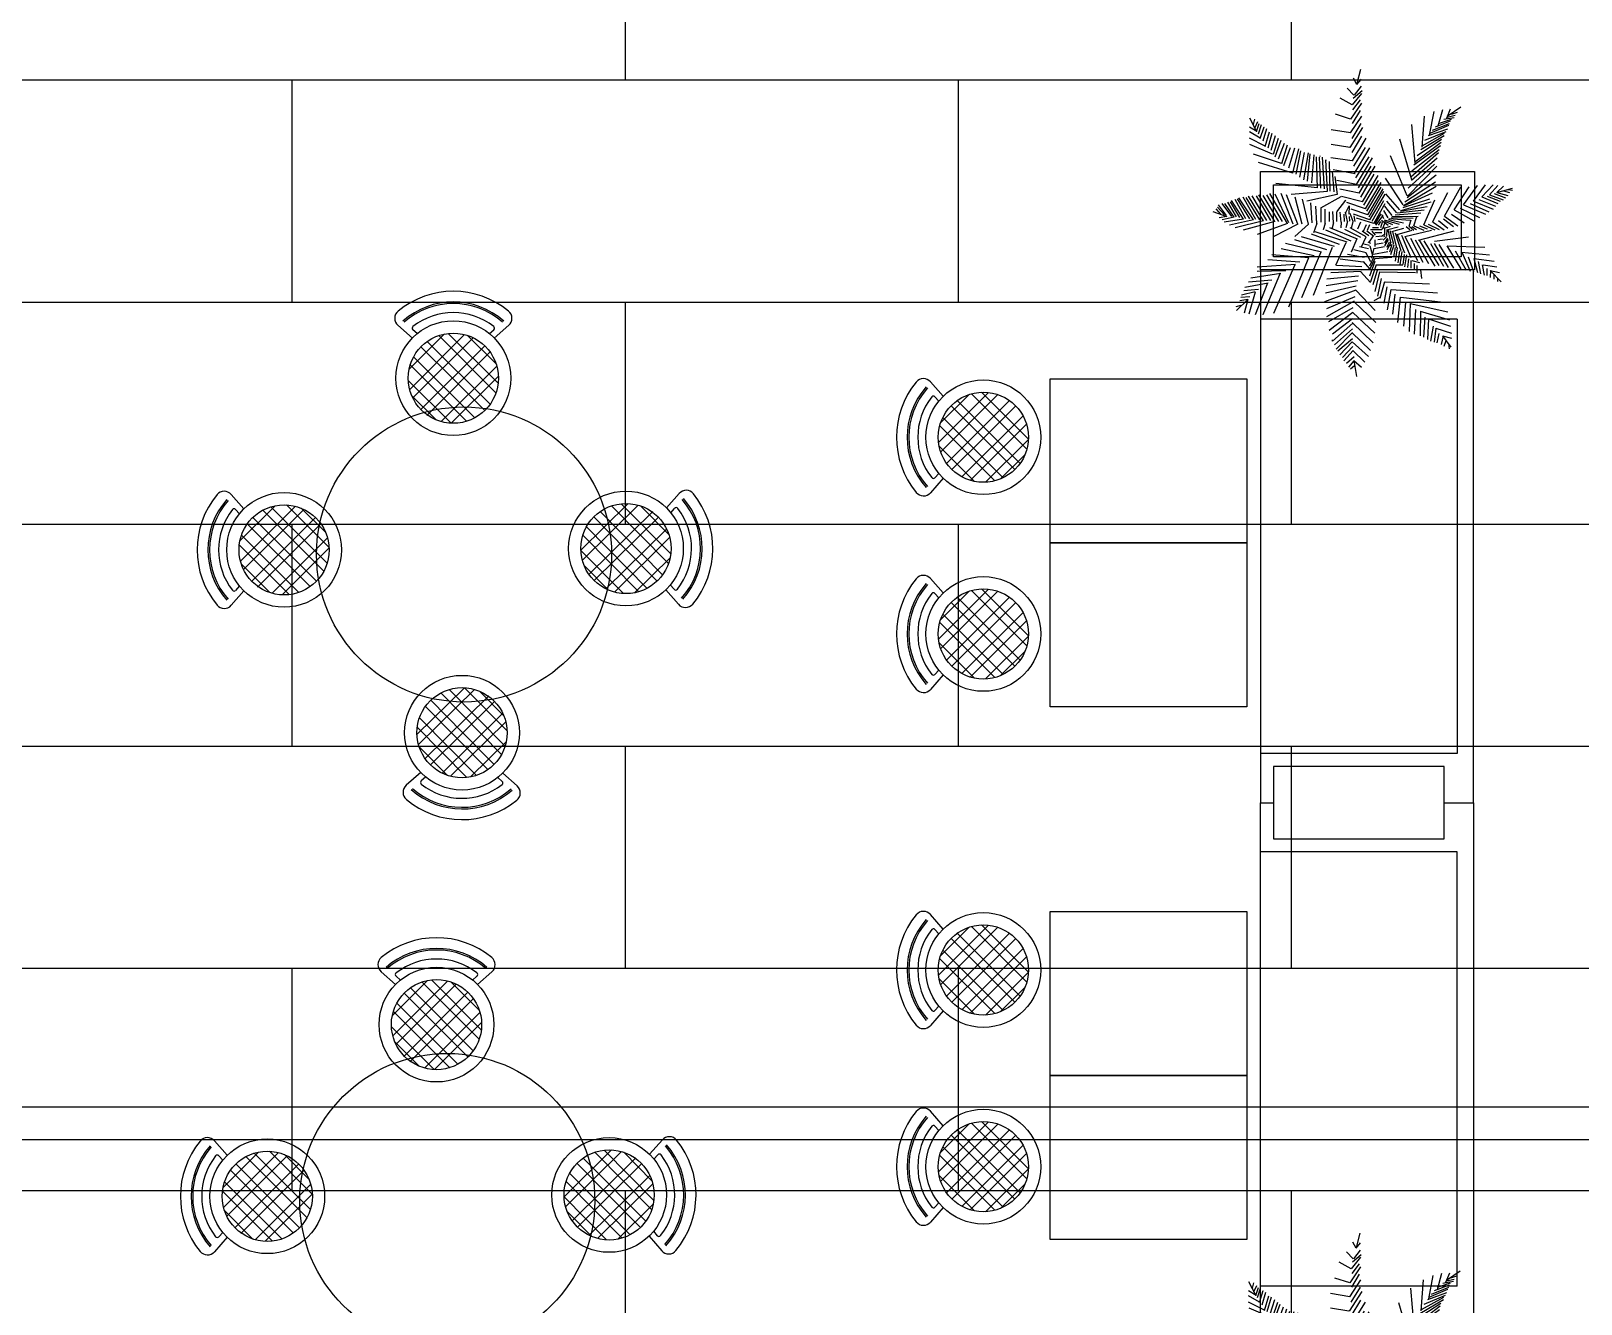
# Model space of a CAD drawing. Header units: millimetres. Extents: x 1650 to 6065, y 324 to 3836.
# Drawn here: x 3748.1 to 4220.9, y 666.5 to 1054.8 of the extents above; entities that cross this region are included whole.
import ezdxf

# ---------------------------------------------------------------- set-up
doc = ezdxf.new("R2010")
doc.units = ezdxf.units.MM
for name, color, linetype in [('A-370C-C', 30, 'Continuous'), ('N_Mlz-Silikon', 7, 'Continuous'), ('PY', 104, 'Continuous')]:
    doc.layers.add(name, color=color, linetype=linetype)

# ---------------------------------------------------------------- blocks, each defined once
blk = doc.blocks.new('A$C0AE060C1')
at = {"layer": 'PY', "color": 251, "true_color": 0x636466}
for p, q in [((4.394, 8.908), (4.291, 9.097)), ((4.507, 9.368), (4.394, 8.935)), ((4.394, 8.908), (4.53, 9.07)), ((4.303, 8.583), (4.098, 8.799)), ((4.257, 8.285), (4.542, 8.637)), ((4.283, 8.491), (4.553, 8.72)), ((4.325, 8.583), (4.53, 8.854)), ((4.246, 8.285), (3.882, 8.488)), ((4.212, 7.851), (4.542, 8.339)), ((4.261, 7.721), (4.5, 8.118)), ((4.274, 8.137), (4.5, 8.435)), ((6.612, 7.364), (6.748, 8.082)), ((6.873, 7.648), (7.01, 8.149)), ((7.135, 7.879), (7.249, 8.163)), ((7.564, 8.214), (7.15, 7.93)), ((7.283, 8.007), (7.464, 8.063)), ((1.118, 7.892), (1.334, 7.472)), ((1.346, 7.472), (1.118, 7.608)), ((1.239, 7.69), (1.278, 7.852)), ((1.278, 7.578), (1.367, 7.777)), ((1.334, 7.472), (1.414, 7.716)), ((1.389, 7.405), (1.482, 7.69)), ((1.448, 7.256), (1.562, 7.621)), ((1.531, 7.187), (1.646, 7.566)), ((1.562, 7.621), (1.562, 7.621)), ((4.2, 7.851), (3.745, 8)), ((4.189, 6.985), (4.576, 7.594)), ((4.2, 7.432), (4.542, 7.946)), ((4.247, 7.262), (4.526, 7.721)), ((6.168, 6.511), (6.066, 7.689)), ((6.384, 6.998), (6.452, 7.946)), ((6.624, 7.418), (7.197, 7.664)), ((6.698, 7.51), (7.22, 7.721)), ((6.786, 7.616), (7.247, 7.796)), ((6.879, 7.721), (7.277, 7.854)), ((7.043, 7.845), (7.362, 7.901)), ((7.15, 7.911), (7.388, 7.968)), ((7.197, 7.664), (7.197, 7.664)), ((7.388, 7.968), (7.388, 7.968)), ((1.448, 7.269), (1.118, 7.459)), ((1.596, 7.025), (1.118, 7.269)), ((1.596, 7.012), (1.732, 7.459)), ((1.686, 6.976), (1.81, 7.423)), ((1.775, 6.902), (1.912, 7.349)), ((1.846, 6.782), (2.005, 7.269)), ((1.899, 6.703), (2.08, 7.206)), ((2.005, 6.635), (2.182, 7.119)), ((4.2, 7.432), (3.609, 7.527)), ((4.247, 6.834), (4.54, 7.33)), ((4.257, 6.579), (4.678, 7.269)), ((6.066, 5.996), (5.702, 7.242)), ((6.162, 6.546), (6.959, 7.152)), ((6.228, 6.741), (6.977, 7.237)), ((6.339, 6.921), (7.057, 7.349)), ((6.385, 7.039), (7.07, 7.418)), ((6.467, 7.206), (7.119, 7.473)), ((6.582, 7.349), (7.167, 7.56)), ((1.823, 6.782), (1.129, 7.08)), ((2.096, 6.497), (1.243, 6.782)), ((2.108, 6.497), (2.278, 7.066)), ((2.169, 6.436), (2.373, 6.989)), ((2.32, 6.368), (2.501, 6.976)), ((2.437, 6.199), (2.619, 6.944)), ((2.537, 6.17), (2.679, 6.883)), ((2.652, 6.083), (2.794, 6.834)), ((2.779, 5.996), (2.915, 6.822)), ((2.882, 5.959), (2.971, 6.796)), ((3.024, 5.903), (3.086, 6.759)), ((3.188, 5.753), (3.165, 6.701)), ((3.29, 5.741), (3.25, 6.691)), ((3.268, 6.728), (3.268, 6.714)), ((3.405, 5.723), (3.343, 6.691)), ((4.246, 6.579), (3.598, 6.673)), ((4.178, 6.985), (3.609, 7.08)), ((4.296, 6.418), (4.655, 6.989)), ((4.314, 6.186), (4.792, 6.971)), ((4.362, 6.064), (4.77, 6.703)), ((4.382, 5.861), (4.871, 6.673)), ((5.929, 5.509), (5.417, 6.728)), ((6.035, 6.091), (6.879, 6.83)), ((6.06, 5.99), (6.839, 6.666)), ((6.073, 6.275), (6.901, 6.921)), ((6.135, 6.455), (6.941, 7.045)), ((2.437, 6.199), (1.391, 6.524)), ((3.495, 5.658), (3.45, 6.606)), ((3.45, 6.606), (3.45, 6.592)), ((3.583, 5.654), (3.556, 6.561)), ((3.698, 5.636), (3.649, 6.263)), ((4.337, 6.186), (3.666, 6.308)), ((4.438, 5.76), (4.832, 6.418)), ((4.462, 5.59), (4.951, 6.416)), ((4.513, 5.475), (4.921, 6.17)), ((5.931, 5.456), (6.813, 6.151)), ((5.939, 5.503), (6.831, 6.413)), ((5.958, 5.741), (6.76, 6.474)), ((3.188, 5.753), (1.926, 5.888)), ((3.802, 5.55), (3.734, 6.105)), ((4.382, 5.861), (3.78, 5.983)), ((4.462, 5.59), (3.87, 5.712)), ((4.564, 5.333), (5.042, 6.132)), ((4.602, 5.226), (5.049, 5.977)), ((4.655, 5.116), (5.133, 5.915)), ((4.695, 5.046), (5.138, 5.779)), ((4.724, 4.927), (5.19, 5.726)), ((5.804, 5.238), (5.269, 6.051)), ((5.812, 5.219), (6.815, 5.806)), ((5.856, 5.332), (6.786, 5.94)), ((7.07, 4.896), (7.564, 5.787)), ((7.357, 5.086), (7.818, 5.787)), ((7.468, 5.731), (7.468, 5.731)), ((7.643, 5.238), (8.073, 5.825)), ((7.946, 5.351), (8.312, 5.844)), ((8.073, 5.825), (8.073, 5.825)), ((8.201, 5.484), (8.551, 5.844)), ((8.439, 5.541), (8.694, 5.825)), ((8.662, 5.617), (8.869, 5.806)), ((8.662, 5.617), (9.14, 5.749)), ((9.006, 5.704), (9.135, 5.686)), ((0.414, 4.915), (0.175, 5.238)), ((0.574, 4.885), (0.281, 5.276)), ((0.653, 4.858), (0.366, 5.276)), ((0.725, 4.866), (0.459, 5.313)), ((0.818, 4.848), (0.534, 5.332)), ((0.939, 4.802), (0.573, 5.37)), ((1.008, 4.81), (0.676, 5.4)), ((1.123, 4.81), (0.751, 5.419)), ((1.242, 4.783), (0.796, 5.446)), ((0.796, 5.446), (0.796, 5.446)), ((1.314, 4.792), (0.928, 5.475)), ((1.438, 4.779), (1.021, 5.456)), ((1.545, 4.745), (1.083, 5.503)), ((1.083, 5.503), (1.083, 5.484)), ((1.646, 4.761), (1.199, 5.512)), ((1.77, 4.761), (1.327, 5.512)), ((1.895, 4.726), (1.401, 5.541)), ((2.014, 4.724), (1.531, 5.524)), ((2.129, 4.724), (1.646, 5.543)), ((2.277, 4.669), (1.736, 5.579)), ((2.32, 4.686), (1.899, 5.561)), ((2.448, 4.649), (2.08, 5.58)), ((2.596, 4.65), (2.245, 5.541)), ((3.495, 5.644), (2.392, 5.55)), ((2.727, 4.649), (2.51, 5.475)), ((2.914, 4.65), (2.739, 5.408)), ((3.791, 5.55), (2.87, 5.346)), ((3.033, 4.686), (2.984, 5.295)), ((3.29, 5.143), (3.916, 5.495)), ((3.78, 5.021), (4.052, 5.374)), ((4.564, 5.333), (3.927, 5.495)), ((4.041, 4.981), (4.155, 5.211)), ((4.052, 5.374), (4.052, 5.374)), ((4.655, 5.116), (4.087, 5.306)), ((4.155, 5.211), (4.143, 4.954)), ((4.77, 4.866), (5.213, 5.654)), ((4.792, 4.778), (5.258, 5.563)), ((4.859, 4.742), (5.213, 5.369)), ((4.906, 4.669), (5.258, 5.279)), ((5.702, 5.089), (5.281, 5.577)), ((5.611, 4.994), (5.304, 5.346)), ((5.732, 5.067), (6.656, 5.332)), ((5.807, 5.152), (6.622, 5.419)), ((5.829, 5.208), (6.698, 5.599)), ((6.433, 4.631), (6.767, 5.389)), ((6.656, 5.332), (6.656, 5.332)), ((6.704, 4.707), (7.166, 5.617)), ((7.643, 5.238), (8.312, 4.953)), ((7.845, 5.276), (8.421, 5.021)), ((7.946, 5.351), (8.551, 5.105)), ((8.116, 5.4), (8.625, 5.201)), ((8.201, 5.484), (8.694, 5.276)), ((8.368, 5.506), (8.762, 5.344)), ((8.439, 5.541), (8.853, 5.389)), ((8.585, 5.58), (8.931, 5.45)), ((8.662, 5.617), (8.997, 5.522)), ((8.864, 5.667), (9.046, 5.611)), ((0, 5.029), (0.43, 4.877)), ((0.242, 4.953), (0.1, 5.115)), ((0.357, 4.935), (0.14, 5.17)), ((0.43, 4.877), (0.191, 4.84)), ((0.653, 4.858), (0.287, 4.783)), ((0.939, 4.802), (0.35, 4.707)), ((1.242, 4.783), (0.51, 4.612)), ((1.545, 4.745), (0.685, 4.536)), ((3.169, 4.669), (3.137, 5.2)), ((3.299, 4.705), (3.299, 5.133)), ((3.424, 4.669), (3.424, 5.105)), ((3.556, 4.724), (3.556, 5.028)), ((3.678, 4.688), (3.662, 5.029)), ((3.786, 4.724), (3.786, 5.009)), ((3.917, 4.707), (3.885, 5.01)), ((4.017, 4.724), (4.004, 4.953)), ((4.108, 4.726), (4.045, 5.01)), ((4.181, 4.742), (4.167, 4.885)), ((4.283, 4.726), (4.188, 4.972)), ((4.724, 4.927), (4.223, 5.103)), ((4.792, 4.778), (4.291, 4.954)), ((4.345, 4.724), (4.309, 4.904)), ((4.906, 4.669), (4.382, 4.832)), ((4.947, 4.655), (5.138, 4.959)), ((4.968, 4.612), (5.191, 4.913)), ((5.143, 4.764), (5.35, 4.612)), ((5.213, 4.805), (5.167, 4.927)), ((5.191, 4.913), (5.191, 4.913)), ((5.349, 4.845), (5.213, 5.062)), ((5.223, 4.783), (5.685, 4.65)), ((5.231, 4.742), (5.475, 4.637)), ((5.474, 4.913), (5.247, 5.197)), ((5.359, 4.792), (5.82, 4.686)), ((5.366, 4.821), (6.019, 4.764)), ((5.448, 4.848), (6.113, 4.829)), ((5.462, 4.877), (6.258, 4.896)), ((5.563, 4.935), (6.339, 4.99)), ((5.621, 4.991), (6.449, 5.086)), ((5.727, 5.046), (6.534, 5.189)), ((5.987, 4.591), (6.051, 4.784)), ((6.131, 4.593), (6.226, 4.877)), ((6.879, 4.755), (7.172, 4.525)), ((7.03, 4.81), (7.336, 4.575)), ((7.07, 4.896), (7.468, 4.593)), ((7.274, 4.953), (7.668, 4.686)), ((7.357, 5.086), (7.962, 4.745)), ((7.54, 5.133), (8.138, 4.848)), ((1.895, 4.726), (0.924, 4.46)), ((2.277, 4.669), (1.353, 4.328)), ((2.596, 4.65), (1.863, 4.271)), ((2.914, 4.65), (2.5, 4.271)), ((3.71, 3.962), (2.707, 4.265)), ((3.866, 4.022), (3.011, 4.345)), ((3.169, 4.669), (3.073, 4.385)), ((4.092, 4.095), (3.121, 4.417)), ((3.424, 4.669), (3.36, 4.479)), ((3.36, 4.479), (3.36, 4.479)), ((4.221, 4.128), (3.445, 4.469)), ((4.411, 4.19), (3.567, 4.531)), ((3.678, 4.688), (3.631, 4.498)), ((3.631, 4.498), (3.631, 4.498)), ((3.917, 4.707), (3.901, 4.536)), ((4.513, 4.239), (4.03, 4.488)), ((4.108, 4.726), (4.06, 4.536)), ((4.681, 4.265), (4.188, 4.531)), ((4.267, 4.726), (4.22, 4.517)), ((4.506, 4.707), (4.411, 4.498)), ((4.757, 4.289), (4.553, 4.432)), ((4.681, 4.631), (4.586, 4.422)), ((4.904, 4.284), (4.697, 4.436)), ((4.713, 4.462), (4.793, 4.634)), ((4.888, 4.29), (4.745, 4.075)), ((4.809, 4.483), (5.127, 4.483)), ((4.961, 4.308), (4.859, 4.432)), ((4.873, 4.548), (5.048, 4.548)), ((4.936, 4.397), (5.159, 4.397)), ((4.968, 4.268), (5.175, 4.29)), ((5.049, 4.618), (5.125, 4.724)), ((5.127, 4.548), (5.175, 4.719)), ((5.223, 4.548), (5.127, 4.462)), ((5.239, 4.333), (5.143, 4.268)), ((5.191, 4.548), (5.255, 4.698)), ((5.302, 4.268), (5.191, 4.161)), ((5.244, 4.277), (5.209, 4.258)), ((5.223, 4.526), (5.414, 4.591)), ((5.239, 4.526), (5.239, 4.311)), ((5.311, 4.488), (5.297, 4.289)), ((5.334, 4.483), (5.653, 4.569)), ((5.334, 4.483), (5.414, 4.096)), ((5.399, 4.45), (5.515, 4.041)), ((5.462, 4.419), (5.828, 4.526)), ((5.478, 4.419), (5.605, 3.925)), ((5.563, 4.382), (5.732, 3.848)), ((5.621, 4.333), (6.083, 4.462)), ((5.621, 4.333), (5.844, 3.774)), ((5.754, 4.308), (6.037, 3.631)), ((5.86, 4.268), (6.672, 4.462)), ((5.86, 4.268), (6.242, 3.538)), ((5.896, 4.575), (6.011, 4.488)), ((5.987, 4.591), (6.131, 4.462)), ((6.073, 4.575), (6.215, 4.488)), ((6.131, 4.593), (6.433, 4.46)), ((6.274, 4.161), (7.357, 4.44)), ((6.303, 4.593), (6.534, 4.506)), ((6.433, 4.631), (6.767, 4.479)), ((6.569, 4.649), (6.901, 4.488)), ((6.72, 4.707), (7.054, 4.479)), ((6.765, 4.128), (7.794, 4.263)), ((3.086, 3.681), (2.08, 3.898)), ((3.312, 3.791), (2.213, 4.057)), ((3.481, 3.861), (2.501, 4.165)), ((3.296, 3.796), (2.707, 2.399)), ((3.072, 2.477), (3.652, 3.942)), ((4.06, 4.075), (3.742, 3.387)), ((4.395, 4.204), (4.22, 3.796)), ((4.22, 3.796), (4.22, 3.796)), ((4.22, 3.796), (4.22, 3.796)), ((4.681, 3.773), (4.299, 3.867)), ((4.752, 3.898), (4.473, 3.954)), ((4.666, 4.247), (4.522, 3.946)), ((4.777, 4), (4.602, 4.038)), ((4.819, 4.059), (4.739, 4.097)), ((4.793, 3.981), (4.857, 3.735)), ((4.907, 3.917), (4.841, 3.613)), ((4.904, 3.731), (5.334, 3.817)), ((4.92, 3.903), (5.239, 3.968)), ((4.936, 4.171), (4.936, 3.962)), ((4.952, 4.032), (5.191, 4.075)), ((5.032, 4.182), (5.175, 4.204)), ((5.324, 4.221), (5.231, 4.078)), ((5.35, 4.182), (5.239, 3.989)), ((5.373, 4.097), (5.311, 3.954)), ((5.311, 3.954), (5.461, 4.022)), ((5.43, 4.096), (5.318, 3.86)), ((5.461, 4.022), (5.386, 3.793)), ((5.525, 4.01), (5.414, 3.71)), ((5.563, 3.935), (5.515, 3.65)), ((5.621, 3.925), (5.557, 3.516)), ((5.692, 3.83), (5.639, 3.47)), ((5.764, 3.817), (5.701, 3.409)), ((6.024, 4.221), (6.405, 3.489)), ((6.175, 4.165), (6.582, 3.451)), ((6.29, 4.161), (6.767, 3.366)), ((6.432, 4.134), (6.888, 3.383)), ((6.636, 4.059), (7.03, 3.364)), ((6.752, 4.053), (7.181, 3.323)), ((6.888, 4.022), (7.336, 3.309)), ((7.134, 3.989), (7.564, 3.28)), ((7.15, 3.989), (8.296, 3.946)), ((7.389, 3.83), (7.73, 3.24)), ((7.58, 3.796), (8.439, 3.71)), ((7.595, 3.796), (7.85, 3.216)), ((2.516, 3.412), (1.353, 3.336)), ((2.652, 3.489), (1.673, 3.557)), ((2.93, 3.621), (1.799, 3.716)), ((2.5, 3.409), (1.847, 1.926)), ((2.914, 3.624), (2.309, 2.12)), ((4.549, 3.346), (3.773, 3.383)), ((4.586, 3.488), (3.885, 3.583)), ((4.615, 3.631), (4.105, 3.718)), ((4.586, 3.507), (4.777, 3.28)), ((4.666, 3.773), (4.809, 3.507)), ((4.936, 3.602), (4.777, 3.259)), ((4.907, 3.65), (4.779, 3.364)), ((4.943, 3.507), (4.779, 3.06)), ((4.984, 3.409), (4.809, 2.893)), ((4.936, 3.602), (5.462, 3.645)), ((4.984, 3.409), (5.796, 3.409)), ((5.834, 3.718), (5.794, 3.42)), ((5.908, 3.71), (5.844, 3.344)), ((5.971, 3.594), (5.935, 3.327)), ((6.035, 3.538), (6.035, 3.301)), ((6.067, 3.538), (6.306, 3.473)), ((6.139, 3.451), (6.139, 3.259)), ((6.226, 3.387), (6.226, 3.151)), ((7.783, 3.65), (7.947, 3.203)), ((7.962, 3.602), (8.583, 3.516)), ((7.962, 3.602), (8.073, 3.173)), ((8.089, 3.507), (8.164, 3.135)), ((8.216, 3.409), (8.28, 3.087)), ((8.248, 3.409), (8.662, 3.344)), ((1.688, 2.844), (0.971, 2.711)), ((1.801, 2.936), (1.088, 2.88)), ((2.07, 3.147), (1.162, 2.995)), ((1.672, 2.85), (1.29, 1.883)), ((2.222, 3.222), (1.354, 3.203)), ((2.054, 3.151), (1.529, 1.883)), ((4.427, 2.919), (3.455, 2.768)), ((4.447, 3.06), (3.481, 2.967)), ((4.522, 3.204), (3.599, 3.166)), ((4.506, 3.204), (4.809, 2.863)), ((5.023, 3.271), (4.881, 2.793)), ((5.08, 3.194), (4.936, 2.592)), ((5.138, 2.986), (5.023, 2.452)), ((5.08, 3.194), (6.178, 3.173)), ((5.239, 2.893), (5.095, 2.378)), ((5.255, 2.893), (6.608, 2.829)), ((6.33, 3.259), (6.365, 2.992)), ((8.355, 3.29), (8.355, 3.079)), ((8.455, 3.237), (8.742, 3.173)), ((8.471, 3.237), (8.455, 3.022)), ((8.455, 3.237), (8.79, 2.893)), ((8.572, 3.098), (8.572, 2.973)), ((8.687, 3.004), (8.687, 2.899)), ((1.123, 2.433), (0.857, 2.415)), ((1.29, 2.578), (0.876, 2.483)), ((1.394, 2.651), (0.946, 2.613)), ((1.29, 2.571), (1.099, 1.905)), ((4.363, 2.635), (3.408, 2.275)), ((4.371, 2.756), (3.441, 2.539)), ((4.331, 2.433), (3.467, 2.061)), ((4.363, 2.635), (4.952, 2.009)), ((5.085, 2.396), (4.907, 2.309)), ((5.302, 2.738), (5.213, 2.241)), ((5.43, 2.657), (5.318, 2.034)), ((5.446, 2.657), (6.847, 2.55)), ((5.554, 2.508), (5.479, 1.9)), ((5.717, 2.421), (5.637, 1.647)), ((5.732, 2.421), (7.022, 2.27)), ((6.847, 2.55), (6.847, 2.55)), ((0.857, 2.167), (0.702, 2.129)), ((1.067, 2.351), (0.717, 2.009)), ((0.933, 2.253), (0.804, 2.253)), ((1.067, 2.351), (0.828, 2.313)), ((1.067, 2.351), (0.955, 1.934)), ((4.315, 2.294), (3.471, 1.82)), ((4.269, 2.098), (3.529, 1.664)), ((4.267, 1.953), (3.551, 1.403)), ((4.267, 1.953), (4.936, 1.327)), ((4.315, 2.275), (4.968, 1.649)), ((5.873, 2.253), (5.811, 1.54)), ((6.019, 2.227), (5.987, 1.368)), ((6.019, 2.227), (7.166, 1.969)), ((6.179, 2.042), (6.144, 1.291)), ((6.322, 1.991), (7.213, 1.733)), ((6.338, 1.991), (6.322, 1.239)), ((1.529, 1.883), (1.529, 1.883)), ((4.256, 1.757), (3.645, 1.291)), ((4.267, 1.63), (3.646, 1.081)), ((4.256, 1.453), (3.707, 0.969)), ((4.252, 1.649), (4.888, 1.024)), ((6.463, 1.807), (6.423, 1.205)), ((6.576, 1.755), (6.545, 1.131)), ((6.576, 1.755), (7.245, 1.54)), ((6.715, 1.54), (6.64, 1.08)), ((6.799, 1.475), (6.752, 1.046)), ((6.799, 1.475), (7.277, 1.325)), ((3.646, 1.081), (3.646, 1.118)), ((4.236, 1.327), (3.758, 0.834)), ((4.256, 1.149), (3.809, 0.776)), ((4.252, 1.062), (3.869, 0.664)), ((4.236, 1.346), (4.809, 0.796)), ((4.252, 1.062), (4.745, 0.607)), ((4.952, 1.196), (4.952, 1.196)), ((6.897, 1.31), (6.831, 1.025)), ((7.022, 1.239), (6.959, 0.981)), ((7.006, 1.239), (7.277, 1.174)), ((7.006, 1.239), (7.261, 0.895)), ((7.11, 1.093), (7.048, 0.919)), ((7.189, 1.006), (7.203, 0.845)), ((4.269, 0.919), (3.95, 0.578)), ((4.283, 0.796), (3.997, 0.474)), ((3.997, 0.474), (3.997, 0.474)), ((4.309, 0.596), (4.079, 0.398)), ((4.299, 0.474), (4.14, 0.284)), ((4.267, 0.796), (4.634, 0.436)), ((4.299, 0.493), (4.538, 0.284)), ((4.299, 0.493), (4.379, 0)), ((4.318, 0.33), (4.194, 0.224))]:
    blk.add_line(p, q, dxfattribs=at)

msp = doc.modelspace()

# ---------------------------------------------------------------- hatches: boundary and pattern name
at = {"layer": 'N_Mlz-Silikon', "true_color": 0x636466, "transparency": 33554636}
h = msp.add_hatch(dxfattribs=at)
h.set_pattern_fill('AR-BRSTD', color=251)
h.set_pattern_definition([(0, (-310319.42, 26713.956), (0, 67.7418), []), (90, (-310319.42, 26713.96), (-101.6, 67.7418), [67.7418, -67.7418])])
h.paths.add_polyline_path([(2937.315, 1082.843), (2937.315, 1126.843), (3117.315, 1126.843), (3117.315, 1082.843), (3477.315, 1082.843), (3477.315, 1126.843), (3657.315, 1126.843), (3657.315, 1082.843), (4017.315, 1082.843), (4017.315, 1126.843), (4197.315, 1126.843), (4197.315, 1082.843), (4439.712, 1082.843), (4439.712, 1609.843), (4147.315, 1609.843), (4067.315, 1609.843), (3743.939, 1609.843, -0.3259276), (3634.312, 1513.224), (3634.312, 1512.919), (3630.312, 1512.919), (3630.312, 1609.843), (3067.315, 1609.843), (2987.315, 1609.843), (2484.846, 1609.843), (2484.846, 1082.843)])
h.paths.add_polyline_path([(2937.315, 1082.843), (2484.846, 1082.843), (2484.846, 678.475), (3579.274, 561.438), (4439.712, 494.539), (4439.712, 1082.843), (4197.315, 1082.843), (4197.315, 1082.843), (4017.315, 1082.843), (3657.315, 1082.843), (3657.315, 1082.843), (3477.315, 1082.843), (3117.315, 1082.843), (3117.315, 1082.843)])
h.paths.add_polyline_path([(3110.785, 1451.353), (3110.785, 1391.353), (3170.785, 1391.353), (3170.785, 1451.353)], flags=16)
h.paths.add_polyline_path([(3257.837, 856.198, 0.3320075), (3290.03, 899.338, 1), (3200.03, 899.338, 0.3257087), (3231.247, 856.501, -0.4603838)], flags=16)
h.paths.add_polyline_path([(3110.785, 1531.436), (3170.785, 1531.436), (3170.785, 1591.436), (3110.785, 1591.436)], flags=16)

# ---------------------------------------------------------------- linework, layer by layer
at = {"elevation": 0}
for points in [[(1812.193, 716.641), (5927.193, 716.641), (5927.193, 3656.641), (1812.193, 3656.641)], [(1822.193, 726.641), (5917.193, 726.641), (5917.193, 3646.641), (1822.193, 3646.641)]]:
    msp.add_lwpolyline(points, close=True, dxfattribs=at)
at = {"layer": 'A-370C-C', "ltscale": 50}
for p, q in [((3864.462, 961.154, 0), (3860.044, 965.04, 0)), ((3889.462, 961.154, 0), (3893.879, 965.04, 0)), ((3863.481, 951.616, 0), (3874.252, 962.387, 0)), ((3863.651, 945.457, 0), (3880.411, 962.217, 0)), ((3864.605, 942.875, 0), (3882.993, 961.263, 0)), ((3865.95, 962.508, 0), (3864.613, 963.685, 0)), ((3888.175, 940.949, 0), (3869.004, 960.12, 0)), ((3889.972, 944.456, 0), (3872.511, 961.916, 0)), ((3890.623, 947.34, 0), (3875.396, 962.567, 0)), ((3890.004, 953.263, 0), (3881.318, 961.948, 0)), ((3887.973, 962.508, 0), (3889.311, 963.685, 0)), ((3883.484, 936.801, 0), (3864.857, 955.428, 0)), ((3886.544, 958.768, 0), (3867.1, 939.324, 0)), ((3876.682, 948.906, 0), (3867.1, 958.488, 0)), ((3888.312, 957, 0), (3868.868, 937.556, 0)), ((3880.99, 935.759, 0), (3863.815, 952.935, 0)), ((3873.292, 935.655, 0), (3890.213, 952.576, 0)), ((3876.273, 935.173, 0), (3863.229, 948.217, 0)), ((3876.343, 935.17, 0), (3890.698, 949.525, 0)), ((3886.544, 939.045, 0), (3876.682, 948.906, 0)), ((4026.38, 943.386, 0), (4022.493, 947.804, 0)), ((3864.252, 943.658, 0), (3871.714, 936.197, 0)), ((4025.026, 941.897, 0), (4023.849, 943.235, 0)), ((4040.193, 944.547, 0), (4024.967, 929.32, 0)), ((4034.271, 943.928, 0), (4025.586, 935.243, 0)), ((4043.078, 943.896, 0), (4025.617, 926.435, 0)), ((4046.585, 942.1, 0), (4027.414, 922.928, 0)), ((4030.534, 942.236, 0), (4049.977, 922.792, 0)), ((4051.879, 927.217, 0), (4034.958, 944.138, 0)), ((4052.364, 930.267, 0), (4038.009, 944.622, 0)), ((4044.658, 918.529, 0), (4026.27, 936.917, 0)), ((4028.766, 940.468, 0), (4048.21, 921.024, 0)), ((4050.732, 937.408, 0), (4032.105, 918.781, 0)), ((4048.489, 940.468, 0), (4038.627, 930.606, 0)), ((4042.076, 917.575, 0), (4025.317, 934.335, 0)), ((4051.774, 934.914, 0), (4034.599, 917.739, 0)), ((4035.918, 917.405, 0), (4025.147, 928.176, 0)), ((4038.627, 930.606, 0), (4029.045, 921.024, 0)), ((4052.36, 930.197, 0), (4039.316, 917.153, 0)), ((4043.876, 918.177, 0), (4051.337, 925.638, 0)), ((4026.38, 918.386, 0), (4022.493, 913.968, 0)), ((4025.026, 919.874, 0), (4023.849, 918.537, 0)), ((3813.098, 909.035, 0), (3809.211, 913.452, 0)), ((3941.938, 909.369, 0), (3945.852, 913.762, 0)), ((3811.743, 907.546, 0), (3810.567, 908.884, 0)), ((3822.635, 910.015, 0), (3811.865, 899.245, 0)), ((3828.794, 909.845, 0), (3812.035, 893.086, 0)), ((3831.376, 908.892, 0), (3812.988, 890.504, 0)), ((3837.45, 890.013, 0), (3818.823, 908.64, 0)), ((3838.492, 892.506, 0), (3821.317, 909.682, 0)), ((3839.078, 897.224, 0), (3826.034, 910.268, 0)), ((3830.593, 909.244, 0), (3838.055, 901.783, 0)), ((3915.873, 896.413, 0), (3930.317, 910.678, 0)), ((3916.339, 893.359, 0), (3933.365, 910.174, 0)), ((3937.777, 908.245, 0), (3918.213, 888.923, 0)), ((3921.725, 908.209, 0), (3940.777, 888.918, 0)), ((3925.244, 909.984, 0), (3942.595, 892.414, 0)), ((3928.132, 910.616, 0), (3943.264, 895.295, 0)), ((3934.051, 909.96, 0), (3942.682, 901.221, 0)), ((3943.283, 907.872, 0), (3944.468, 909.202, 0)), ((3833.303, 885.321, 0), (3814.132, 904.492, 0)), ((3815.484, 886.953, 0), (3834.927, 906.396, 0)), ((3825.345, 896.814, 0), (3815.763, 906.396, 0)), ((3817.251, 885.185, 0), (3836.695, 904.629, 0)), ((3917.549, 903.543, 0), (3936.059, 884.8, 0)), ((3919.811, 906.589, 0), (3929.611, 896.666, 0)), ((3939.534, 906.466, 0), (3919.969, 887.144, 0)), ((3829.796, 883.525, 0), (3812.335, 900.985, 0)), ((3838.597, 900.204, 0), (3821.676, 883.283, 0)), ((3916.491, 901.056, 0), (3933.559, 883.774, 0)), ((3923.505, 884.627, 0), (3942.007, 902.9, 0)), ((3926.081, 883.657, 0), (3942.945, 900.312, 0)), ((3826.911, 882.874, 0), (3811.684, 898.1, 0)), ((3839.082, 897.153, 0), (3824.727, 882.798, 0)), ((3835.207, 886.953, 0), (3825.345, 896.814, 0)), ((3915.876, 896.343, 0), (3928.838, 883.217, 0)), ((3929.611, 896.666, 0), (3939.133, 887.025, 0)), ((3932.238, 883.449, 0), (3943.076, 894.152, 0)), ((3820.989, 883.493, 0), (3812.303, 892.178, 0)), ((3924.285, 884.27, 0), (3916.871, 891.777, 0)), ((3811.743, 885.523, 0), (3810.567, 884.186, 0)), ((3941.782, 884.369, 0), (3945.641, 879.928, 0)), ((3943.146, 885.85, 0), (3944.314, 884.505, 0)), ((4026.38, 883.386, 0), (4022.493, 887.804, 0)), ((4040.193, 884.547, 0), (4024.967, 869.32, 0)), ((4051.879, 867.217, 0), (4034.958, 884.138, 0)), ((4052.364, 870.267, 0), (4038.009, 884.622, 0)), ((3813.098, 884.034, 0), (3809.211, 879.617, 0)), ((4025.026, 881.897, 0), (4023.849, 883.235, 0)), ((4034.271, 883.928, 0), (4025.586, 875.243, 0)), ((4043.078, 883.896, 0), (4025.617, 866.435, 0)), ((4046.585, 882.1, 0), (4027.414, 862.928, 0)), ((4028.766, 880.468, 0), (4048.21, 861.024, 0)), ((4030.534, 882.236, 0), (4049.977, 862.792, 0)), ((4048.489, 880.468, 0), (4038.627, 870.606, 0)), ((4044.658, 858.529, 0), (4026.27, 876.917, 0)), ((4050.732, 877.408, 0), (4032.105, 858.781, 0)), ((4051.774, 874.914, 0), (4034.599, 857.739, 0)), ((4042.076, 857.575, 0), (4025.317, 874.335, 0)), ((4038.627, 870.606, 0), (4029.045, 861.024, 0)), ((4052.36, 870.197, 0), (4039.316, 857.153, 0)), ((4035.918, 857.405, 0), (4025.147, 868.176, 0)), ((4043.876, 858.177, 0), (4051.337, 865.638, 0)), ((4026.38, 858.386, 0), (4022.493, 853.968, 0)), ((4025.026, 859.874, 0), (4023.849, 858.537, 0)), ((3880.322, 854.491, 0), (3865.878, 840.226, 0)), ((3883.37, 853.987, 0), (3866.343, 837.172, 0)), ((3868.217, 832.736, 0), (3887.782, 852.058, 0)), ((3873.171, 852.904, 0), (3891.682, 834.161, 0)), ((3875.671, 853.93, 0), (3892.739, 836.648, 0)), ((3880.392, 854.487, 0), (3893.355, 841.362, 0)), ((3892.359, 845.927, 0), (3884.945, 853.435, 0)), ((3868.454, 848.786, 0), (3887.505, 829.495, 0)), ((3869.974, 830.957, 0), (3889.539, 850.279, 0)), ((3870.097, 850.68, 0), (3879.897, 840.757, 0)), ((3892.012, 846.712, 0), (3873.51, 828.439, 0)), ((3865.967, 842.41, 0), (3881.098, 827.088, 0)), ((3866.636, 845.29, 0), (3883.987, 827.721, 0)), ((3892.95, 844.124, 0), (3876.085, 827.47, 0)), ((3879.897, 840.757, 0), (3889.419, 831.115, 0)), ((3893.081, 837.965, 0), (3882.243, 827.261, 0)), ((3866.549, 836.483, 0), (3875.18, 827.744, 0)), ((3867.041, 828.589, 0), (3862.599, 824.73, 0)), ((3892.041, 828.433, 0), (3896.434, 824.519, 0)), ((3868.521, 827.226, 0), (3867.177, 826.058, 0)), ((3890.544, 827.088, 0), (3891.874, 825.903, 0)), ((4026.38, 780.886, 0), (4022.493, 785.304, 0)), ((4025.026, 779.397, 0), (4023.849, 780.735, 0)), ((4040.193, 782.047, 0), (4024.967, 766.82, 0)), ((4034.271, 781.428, 0), (4025.586, 772.743, 0)), ((4043.078, 781.396, 0), (4025.617, 763.935, 0)), ((4051.879, 764.717, 0), (4034.958, 781.638, 0)), ((4052.364, 767.767, 0), (4038.009, 782.122, 0)), ((4046.585, 779.6, 0), (4027.414, 760.428, 0)), ((4028.766, 777.968, 0), (4048.21, 758.524, 0)), ((4030.534, 779.736, 0), (4049.977, 760.292, 0)), ((4048.489, 777.968, 0), (4038.627, 768.106, 0)), ((4042.076, 755.075, 0), (4025.317, 771.835, 0)), ((4044.658, 756.029, 0), (4026.27, 774.417, 0)), ((4050.732, 774.908, 0), (4032.105, 756.281, 0)), ((4051.774, 772.414, 0), (4034.599, 755.239, 0)), ((3859.333, 763.976, 0), (3854.915, 767.862, 0)), ((3860.822, 765.33, 0), (3859.484, 766.507, 0)), ((3882.845, 765.33, 0), (3884.182, 766.507, 0)), ((3884.333, 763.976, 0), (3888.751, 767.862, 0)), ((4038.627, 768.106, 0), (4029.045, 758.524, 0)), ((4052.36, 767.697, 0), (4039.316, 754.653, 0)), ((3858.352, 754.438, 0), (3869.123, 765.209, 0)), ((3858.522, 748.279, 0), (3875.282, 765.039, 0)), ((3859.476, 745.697, 0), (3877.864, 764.085, 0)), ((3881.415, 761.59, 0), (3861.971, 742.146, 0)), ((3871.553, 751.728, 0), (3861.971, 761.31, 0)), ((3883.047, 743.771, 0), (3863.875, 762.942, 0)), ((3884.843, 747.278, 0), (3867.382, 764.738, 0)), ((3885.494, 750.162, 0), (3870.267, 765.389, 0)), ((3884.875, 756.085, 0), (3876.19, 764.77, 0)), ((4035.918, 754.905, 0), (4025.147, 765.676, 0)), ((4043.876, 755.677, 0), (4051.337, 763.138, 0)), ((3878.355, 739.623, 0), (3859.728, 758.25, 0)), ((3883.183, 759.822, 0), (3863.739, 740.378, 0)), ((4025.026, 757.374, 0), (4023.849, 756.037, 0)), ((3875.861, 738.581, 0), (3858.686, 755.757, 0)), ((3868.164, 738.477, 0), (3885.085, 755.398, 0)), ((3871.214, 737.992, 0), (3885.569, 752.347, 0)), ((3881.415, 741.867, 0), (3871.553, 751.728, 0)), ((4026.38, 755.886, 0), (4022.493, 751.468, 0)), ((3871.144, 737.995, 0), (3858.1, 751.039, 0)), ((3859.124, 746.48, 0), (3866.585, 739.019, 0)), ((4026.38, 720.886, 0), (4022.493, 725.304, 0)), ((4025.026, 719.397, 0), (4023.849, 720.735, 0)), ((4040.193, 722.047, 0), (4024.967, 706.82, 0)), ((4034.271, 721.428, 0), (4025.586, 712.743, 0)), ((4043.078, 721.396, 0), (4025.617, 703.935, 0)), ((4046.585, 719.6, 0), (4027.414, 700.428, 0)), ((4030.534, 719.736, 0), (4049.977, 700.292, 0)), ((4051.879, 704.717, 0), (4034.958, 721.638, 0)), ((4052.364, 707.767, 0), (4038.009, 722.122, 0)), ((3807.969, 711.857, 0), (3804.082, 716.274, 0)), ((3936.81, 712.191, 0), (3940.723, 716.584, 0)), ((4044.658, 696.029, 0), (4026.27, 714.417, 0)), ((4028.766, 717.968, 0), (4048.21, 698.524, 0)), ((4050.732, 714.908, 0), (4032.105, 696.281, 0)), ((4048.489, 717.968, 0), (4038.627, 708.106, 0)), ((3806.615, 710.368, 0), (3805.438, 711.706, 0)), ((3817.507, 712.837, 0), (3806.736, 702.067, 0)), ((3823.665, 712.667, 0), (3806.906, 695.908, 0)), ((3826.247, 711.714, 0), (3807.859, 693.326, 0)), ((3810.355, 689.775, 0), (3829.799, 709.218, 0)), ((3820.216, 699.636, 0), (3810.634, 709.218, 0)), ((3832.321, 692.835, 0), (3813.694, 711.462, 0)), ((3833.363, 695.328, 0), (3816.188, 712.504, 0)), ((3833.949, 700.046, 0), (3820.905, 713.09, 0)), ((3825.465, 712.066, 0), (3832.926, 704.605, 0)), ((3910.744, 699.235, 0), (3925.188, 713.5, 0)), ((3911.21, 696.181, 0), (3928.236, 712.996, 0)), ((3932.649, 711.067, 0), (3913.084, 691.745, 0)), ((3914.682, 709.411, 0), (3924.482, 699.488, 0)), ((3934.405, 709.288, 0), (3914.84, 689.966, 0)), ((3916.597, 711.031, 0), (3935.648, 691.74, 0)), ((3920.115, 712.806, 0), (3937.466, 695.236, 0)), ((3923.004, 713.438, 0), (3938.135, 698.117, 0)), ((3928.922, 712.782, 0), (3937.553, 704.043, 0)), ((3938.154, 710.694, 0), (3939.339, 712.024, 0)), ((4042.076, 695.075, 0), (4025.317, 711.835, 0)), ((4051.774, 712.414, 0), (4034.599, 695.239, 0)), ((3828.174, 688.143, 0), (3809.003, 707.314, 0)), ((3812.123, 688.007, 0), (3831.566, 707.451, 0)), ((3912.42, 706.366, 0), (3930.93, 687.622, 0)), ((3918.376, 687.449, 0), (3936.879, 705.722, 0)), ((4035.918, 694.905, 0), (4025.147, 705.676, 0)), ((4038.627, 708.106, 0), (4029.045, 698.524, 0)), ((4052.36, 707.697, 0), (4039.316, 694.653, 0)), ((3821.782, 685.696, 0), (3806.556, 700.922, 0)), ((3824.667, 686.347, 0), (3807.206, 703.807, 0)), ((3833.468, 703.026, 0), (3816.547, 686.105, 0)), ((3833.953, 699.975, 0), (3819.598, 685.62, 0)), ((3911.363, 703.878, 0), (3928.43, 686.596, 0)), ((3920.952, 686.479, 0), (3937.816, 703.134, 0)), ((4043.876, 695.677, 0), (4051.337, 703.138, 0)), ((3815.86, 686.315, 0), (3807.175, 695, 0)), ((3830.078, 689.775, 0), (3820.216, 699.636, 0)), ((3910.747, 699.165, 0), (3923.709, 686.039, 0)), ((3924.482, 699.488, 0), (3934.004, 689.847, 0)), ((3927.11, 686.271, 0), (3937.947, 696.974, 0)), ((4026.38, 695.886, 0), (4022.493, 691.468, 0)), ((4025.026, 697.374, 0), (4023.849, 696.037, 0)), ((3919.157, 687.092, 0), (3911.742, 694.599, 0)), ((3807.969, 686.856, 0), (3804.082, 682.439, 0)), ((3806.615, 688.345, 0), (3805.438, 687.008, 0)), ((3936.653, 687.191, 0), (3940.512, 682.75, 0)), ((3938.017, 688.672, 0), (3939.185, 687.327, 0))]:
    msp.add_line(p, q, dxfattribs=at)
at = {"layer": 'A-370C-C', "ltscale": 50, "elevation": 0}
for points in [[(4123.138, 1011.918), (4188.394, 1011.918), (4188.394, 981.918), (4123.138, 981.918)], [(4127.138, 1007.918), (4184.394, 1007.918), (4184.394, 985.918), (4127.138, 985.918)], [(4119.021, 948.692), (4119.021, 898.692), (4059.021, 898.692), (4059.021, 948.692)], [(4119.021, 898.692), (4119.021, 848.692), (4059.021, 848.692), (4059.021, 898.692)], [(4179.138, 830.418), (4127.138, 830.418), (4127.138, 808.418), (4179.138, 808.418)], [(4119.021, 786.192), (4119.021, 736.192), (4059.021, 736.192), (4059.021, 786.192)], [(4119.021, 736.192), (4119.021, 686.192), (4059.021, 686.192), (4059.021, 736.192)]]:
    msp.add_lwpolyline(points, close=True, dxfattribs=at)
for points in [[(4179.138, 819.418), (4188.138, 819.418), (4188.138, 981.918), (4123.138, 981.918), (4123.138, 819.418), (4127.138, 819.418)], [(4183.138, 966.918), (4183.138, 834.418), (4123.138, 834.418)], [(4183.138, 966.918), (4123.138, 966.918)], [(4179.138, 819.418), (4188.138, 819.418), (4188.138, 656.918), (4123.138, 656.918), (4123.138, 819.418), (4127.138, 819.418)], [(4183.138, 671.918), (4183.138, 804.418), (4123.138, 804.418)], [(4183.138, 671.918), (4123.138, 671.918)]]:
    msp.add_lwpolyline(points, dxfattribs=at)
at = {"layer": 'A-370C-C', "ltscale": 50}
for centre, radius in [((3876.962, 948.906, 0), 17.5), ((3876.962, 948.906, 0), 13.75), ((4038.627, 930.886, 0), 17.5), ((4038.627, 930.886, 0), 13.75), ((3880.236, 895.125, 0), 45), ((3825.345, 896.535, 0), 17.5), ((3929.613, 896.946, 0), 17.5), ((3825.345, 896.535, 0), 13.75), ((3929.613, 896.946, 0), 13.75), ((4038.627, 870.886, 0), 17.5), ((4038.627, 870.886, 0), 13.75), ((3879.618, 840.759, 0), 17.5), ((3879.618, 840.759, 0), 13.75), ((4038.627, 768.386, 0), 17.5), ((4038.627, 768.386, 0), 13.75), ((3871.833, 751.728, 0), 17.5), ((3871.833, 751.728, 0), 13.75), ((3875.107, 697.947, 0), 45), ((4038.627, 708.386, 0), 17.5), ((4038.627, 708.386, 0), 13.75), ((3820.216, 699.357, 0), 17.5), ((3924.484, 699.768, 0), 17.5), ((3820.216, 699.357, 0), 13.75), ((3924.484, 699.768, 0), 13.75)]:
    msp.add_circle(centre, radius, dxfattribs=at)
for centre, radius, start, end in [((3876.962, 948.906, 0), 26.501, 50.5257, 129.4743), ((3861.919, 967.171, 0), 2.838, 129.4743, 228.65881), ((3876.962, 948.906, 0), 23.25, 48.60202, 131.39798), ((3876.962, 948.906, 0), 22.75, 48.60202, 131.39798), ((3892.005, 967.171, 0), 2.838, 311.34119, 50.5257), ((3865.032, 964.161, 0), 0.635, 128.02644, 228.65881), ((3876.962, 948.906, 0), 20, 51.97356, 128.02644), ((3888.892, 964.161, 0), 0.635, 311.34119, 51.97356), ((4038.627, 930.886, 0), 26.501, 140.5257, 219.4743), ((4038.627, 930.886, 0), 23.25, 138.60202, 221.39798), ((4038.627, 930.886, 0), 22.75, 138.60202, 221.39798), ((4020.362, 945.929, 0), 2.838, 41.34119, 140.5257), ((4038.627, 930.886, 0), 20, 141.97356, 218.02644), ((4023.372, 942.816, 0), 0.635, 41.34119, 141.97356), ((4023.372, 918.956, 0), 0.635, 218.02644, 318.65881), ((3825.345, 896.535, 0), 26.501, 140.5257, 219.4743), ((3807.08, 911.578, 0), 2.838, 41.34119, 140.5257), ((3947.971, 911.874, 0), 2.838, 39.11649, 138.30101), ((3929.613, 896.946, 0), 26.501, 320.16789, 39.11649), ((4020.362, 915.843, 0), 2.838, 219.4743, 318.65881), ((3825.345, 896.535, 0), 23.25, 138.60202, 221.39798), ((3825.345, 896.535, 0), 22.75, 138.60202, 221.39798), ((3825.345, 896.535, 0), 20, 141.97356, 218.02644), ((3810.09, 908.465, 0), 0.635, 41.34119, 141.97356), ((3944.942, 908.78, 0), 0.635, 37.66863, 138.30101), ((3929.613, 896.946, 0), 20, 321.61575, 37.66863), ((3929.613, 896.946, 0), 22.75, 318.24421, 41.04017), ((3929.613, 896.946, 0), 23.25, 318.24421, 41.04017), ((3810.09, 884.605, 0), 0.635, 218.02644, 318.65881), ((3944.793, 884.921, 0), 0.635, 220.98338, 321.61575), ((4038.627, 870.886, 0), 26.501, 140.5257, 219.4743), ((4038.627, 870.886, 0), 23.25, 138.60202, 221.39798), ((4038.627, 870.886, 0), 22.75, 138.60202, 221.39798), ((4020.362, 885.929, 0), 2.838, 41.34119, 140.5257), ((3807.08, 881.492, 0), 2.838, 219.4743, 318.65881), ((3947.784, 881.789, 0), 2.838, 220.98338, 320.16789), ((4038.627, 870.886, 0), 20, 141.97356, 218.02644), ((4023.372, 882.816, 0), 0.635, 41.34119, 141.97356), ((4023.372, 858.956, 0), 0.635, 218.02644, 318.65881), ((4020.362, 855.843, 0), 2.838, 219.4743, 318.65881), ((3864.461, 822.588, 0), 2.838, 130.98338, 230.16789), ((3879.618, 840.759, 0), 23.25, 228.24421, 311.04017), ((3879.618, 840.759, 0), 22.75, 228.24421, 311.04017), ((3867.593, 825.578, 0), 0.635, 130.98338, 231.61575), ((3879.618, 840.759, 0), 20, 231.61575, 307.66863), ((3891.452, 825.429, 0), 0.635, 307.66863, 48.30101), ((3894.546, 822.4, 0), 2.838, 309.11649, 48.30101), ((3879.618, 840.759, 0), 26.501, 230.16789, 309.11649), ((4038.627, 768.386, 0), 26.501, 140.5257, 219.4743), ((4020.362, 783.429, 0), 2.838, 41.34119, 140.5257), ((4038.627, 768.386, 0), 23.25, 138.60202, 221.39798), ((4038.627, 768.386, 0), 22.75, 138.60202, 221.39798), ((4038.627, 768.386, 0), 20, 141.97356, 218.02644), ((4023.372, 780.316, 0), 0.635, 41.34119, 141.97356), ((3871.833, 751.728, 0), 26.501, 50.5257, 129.4743), ((3856.79, 769.993, 0), 2.838, 129.4743, 228.65881), ((3871.833, 751.728, 0), 23.25, 48.60202, 131.39798), ((3871.833, 751.728, 0), 22.75, 48.60202, 131.39798), ((3871.833, 751.728, 0), 20, 51.97356, 128.02644), ((3886.876, 769.993, 0), 2.838, 311.34119, 50.5257), ((3859.903, 766.983, 0), 0.635, 128.02644, 228.65881), ((3883.763, 766.983, 0), 0.635, 311.34119, 51.97356), ((4023.372, 756.456, 0), 0.635, 218.02644, 318.65881), ((4020.362, 753.343, 0), 2.838, 219.4743, 318.65881), ((4038.627, 708.386, 0), 26.501, 140.5257, 219.4743), ((4038.627, 708.386, 0), 23.25, 138.60202, 221.39798), ((4038.627, 708.386, 0), 22.75, 138.60202, 221.39798), ((4020.362, 723.429, 0), 2.838, 41.34119, 140.5257), ((4038.627, 708.386, 0), 20, 141.97356, 218.02644), ((4023.372, 720.316, 0), 0.635, 41.34119, 141.97356), ((3820.216, 699.357, 0), 26.501, 140.5257, 219.4743), ((3820.216, 699.357, 0), 23.25, 138.60202, 221.39798), ((3820.216, 699.357, 0), 22.75, 138.60202, 221.39798), ((3801.951, 714.4, 0), 2.838, 41.34119, 140.5257), ((3942.843, 714.696, 0), 2.838, 39.11649, 138.30101), ((3924.484, 699.768, 0), 22.75, 318.24421, 41.04017), ((3924.484, 699.768, 0), 23.25, 318.24421, 41.04017), ((3924.484, 699.768, 0), 26.501, 320.16789, 39.11649), ((3820.216, 699.357, 0), 20, 141.97356, 218.02644), ((3804.961, 711.287, 0), 0.635, 41.34119, 141.97356), ((3939.813, 711.602, 0), 0.635, 37.66863, 138.30101), ((3924.484, 699.768, 0), 20, 321.61575, 37.66863), ((4023.372, 696.456, 0), 0.635, 218.02644, 318.65881), ((4020.362, 693.343, 0), 2.838, 219.4743, 318.65881), ((3804.961, 687.427, 0), 0.635, 218.02644, 318.65881), ((3939.664, 687.743, 0), 0.635, 220.98338, 321.61575), ((3801.951, 684.314, 0), 2.838, 219.4743, 318.65881), ((3942.655, 684.611, 0), 2.838, 220.98338, 320.16789)]:
    msp.add_arc(centre, radius, start, end, dxfattribs=at)

# ---------------------------------------------------------------- block references
at = {"xscale": 10, "yscale": 10, "zscale": 10}
for p in [(4108.62, 949.415, 0), (4108.364, 594.415, 0)]:
    msp.add_blockref('A$C0AE060C1', p, dxfattribs=at)

doc.saveas('drawing.dxf')
